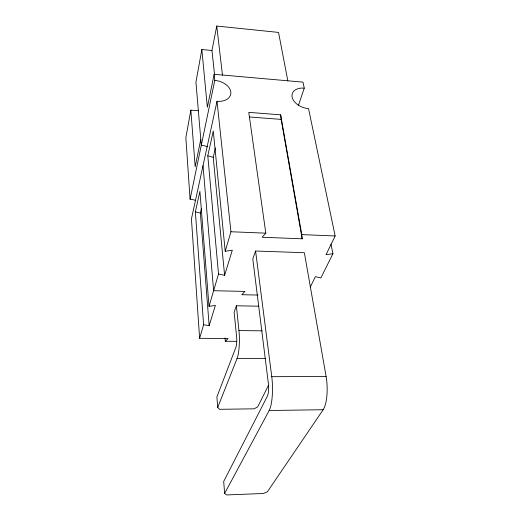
<?xml version="1.0" encoding="UTF-8"?>
<svg xmlns="http://www.w3.org/2000/svg" width="521" height="521" viewBox="0 0 521 521"><rect width="100%" height="100%" fill="white"/><g stroke="black" fill="none" stroke-linecap="round" stroke-linejoin="round"><path stroke-width="0.78" d="M198.612 110.732L190.849 110.133L185.854 137.661L190.08 199.243A12.686 9.717 12.5 0 1 195.792 200.578M214.541 74.529L211.962 50.491L201.848 49.528L195.935 82.11L201.288 145.294A13.872 9.99 13.2 0 1 207.521 146.785M211.962 50.491L216.743 26.05L278.54 32.413L287.839 80.931M200.787 139.348L195.173 166.727L190.849 110.133M298.312 105.73L304.257 88.166L302.994 82.136L214.131 74.295L207.351 107.333L201.848 49.528M190.08 199.243L214.776 80.384L214.131 74.295M214.776 80.384A15.298 10.173 13.9 0 1 230.836 92.087A15.298 10.173 13.9 0 1 217.016 101.308L191.435 218.957L199.621 338.305L228.094 338.533L225.313 341.248L225.02 338.012M195.368 211.839L199.901 191.363L209.019 306.341L215.375 305.41L209.155 325.677L203.613 324.726L195.368 211.839L200.37 213.069L209.155 325.677M207.788 155.772L213.278 131.005L225.215 251.259L232.301 250.204L224.61 275.29L218.52 274.026L207.788 155.772L213.239 157.322L224.61 275.29M200.37 213.069L201.445 208.4M213.239 157.322L215.394 147.971M199.621 338.305L203.613 324.726M209.019 306.341L218.52 274.026M225.215 251.259L230.946 231.747L217.016 101.308M258.813 306.192L236.365 305.788L234.118 312.203L236.625 336.807A7.672 1.537 -89.5 0 1 235.909 347.286L216.879 396.976L217.713 407.402L219.628 409.304L254.098 408.829L257.68 406.881L268.504 385.279M255.583 251.018L252.789 258.97L268.367 383.495A9.424 2.253 89.3 0 1 267.403 396.129L223.685 481.469L224.642 493.459L226.648 494.95L263.509 493.478L267.397 491.778L323.17 409.727A24.487 7.535 88.5 0 0 326.113 376.481L304.362 252.718L255.583 251.018L271.76 376.69A24.891 5.946 89.3 0 1 269.175 410.502L224.642 493.459M217.713 407.402L237.042 358.572A20.254 4.057 -89.5 0 0 238.957 330.588L236.365 305.788M310.236 287.201L315.348 276.684L320.877 277.901L332.926 253.714L330.998 244.206M304.257 88.166L301.477 88.069A14.809 9.665 19 0 0 292.314 97.896A14.809 9.665 19 0 0 307.657 108.544L308.523 108.57L335.146 235.967L326.022 254.736L332.926 253.714M265.814 233.161L262.122 237.244L302.167 238.813L301.77 234.613L280.643 114.822L248.764 112.354L265.814 233.161L230.946 231.747M269.175 410.502L323.17 409.727M271.76 376.69L326.113 376.481M237.042 358.572L265.847 358.617M225.313 341.248L236.541 341.327M238.957 330.588L262.291 330.828M257.836 295.049L241.79 294.71L244.961 291.415L213.617 290.711L203.021 165.678M301.77 234.613L335.146 235.967M249.657 116.997L281.145 119.387L302.167 238.813M216.743 26.05L222.467 75.174M280.643 114.822L281.145 119.387"/></g></svg>
